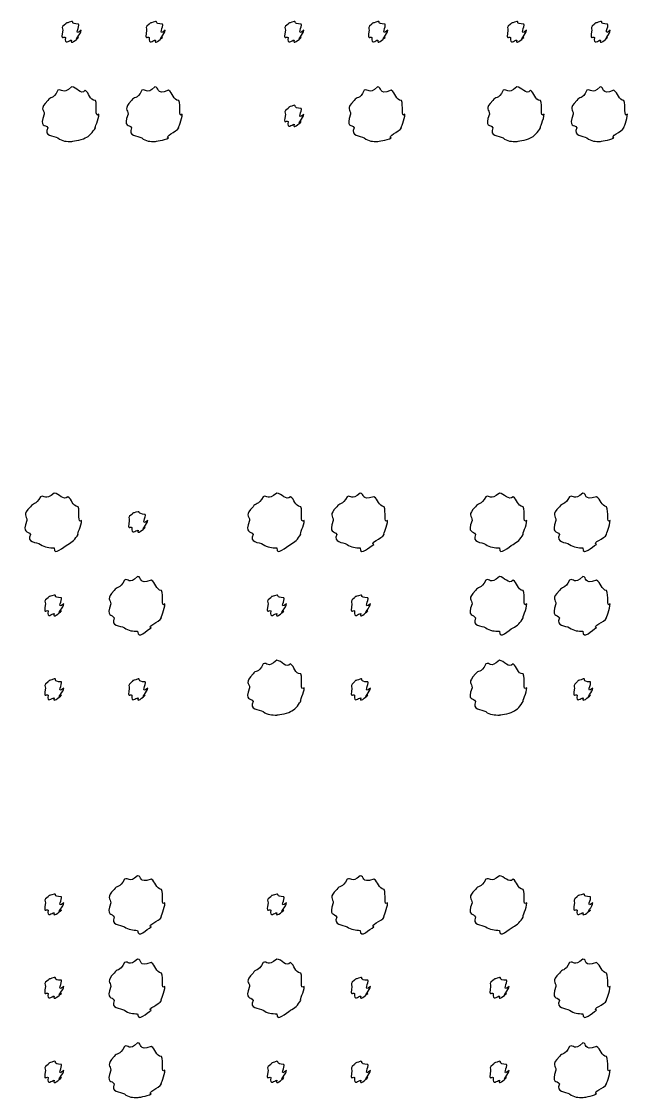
# Model space of a CAD drawing. Header units: millimetres. Extents: x -178 to -32, y 41 to 266.
# Drawn here: x -47.74 to -40.17, y 239.53 to 252.98 of the extents above; entities that cross this region are included whole.
import ezdxf

# ---------------------------------------------------------------- set-up
doc = ezdxf.new("R2010")
doc.units = ezdxf.units.MM
doc.layers.get('0').update_dxf_attribs({"linetype": 'CONTINUOUS'})

msp = doc.modelspace()

# ---------------------------------------------------------------- linework, layer by layer
at = {"color": 0}
for p, q in [((-47.1188, 252.983), (-47.1188, 252.983)), ((-46.0714, 252.983), (-46.0714, 252.983)), ((-44.3364, 252.983), (-44.3364, 252.983)), ((-43.2894, 252.983), (-43.2894, 252.983)), ((-41.5544, 252.983), (-41.5544, 252.983)), ((-40.507, 252.983), (-40.507, 252.983)), ((-47.1188, 252.167), (-47.1188, 252.167)), ((-46.077, 252.167), (-46.077, 252.167)), ((-43.2947, 252.167), (-43.2947, 252.167)), ((-41.5544, 252.167), (-41.5544, 252.167)), ((-40.5126, 252.167), (-40.5126, 252.167)), ((-44.3364, 251.936), (-44.3364, 251.936)), ((-47.335, 247.088), (-47.335, 247.088)), ((-44.553, 247.088), (-44.553, 247.088)), ((-43.5113, 247.088), (-43.5113, 247.088)), ((-41.7707, 247.088), (-41.7707, 247.088)), ((-40.7289, 247.088), (-40.7289, 247.088)), ((-46.288, 246.856), (-46.288, 246.856)), ((-46.2933, 246.046), (-46.2933, 246.046)), ((-41.7707, 246.046), (-41.7707, 246.046)), ((-40.7289, 246.046), (-40.7289, 246.046)), ((-47.335, 245.814), (-47.335, 245.814)), ((-44.553, 245.814), (-44.553, 245.814)), ((-43.5056, 245.814), (-43.5056, 245.814)), ((-44.553, 244.999), (-44.553, 244.999)), ((-41.7707, 244.999), (-41.7707, 244.999)), ((-47.335, 244.767), (-47.335, 244.767)), ((-46.288, 244.767), (-46.288, 244.767)), ((-43.5056, 244.767), (-43.5056, 244.767)), ((-40.7233, 244.767), (-40.7233, 244.767)), ((-46.2933, 242.307), (-46.2933, 242.307)), ((-43.5113, 242.307), (-43.5113, 242.307)), ((-41.7707, 242.307), (-41.7707, 242.307)), ((-47.335, 242.076), (-47.335, 242.076)), ((-44.553, 242.076), (-44.553, 242.076)), ((-40.7233, 242.076), (-40.7233, 242.076)), ((-46.2933, 241.265), (-46.2933, 241.265)), ((-44.553, 241.265), (-44.553, 241.265)), ((-40.7289, 241.265), (-40.7289, 241.265)), ((-47.335, 241.034), (-47.335, 241.034)), ((-43.5056, 241.034), (-43.5056, 241.034)), ((-41.7707, 241.034), (-41.7707, 241.034)), ((-46.2933, 240.218), (-46.2933, 240.218)), ((-40.7289, 240.218), (-40.7289, 240.218)), ((-47.335, 239.987), (-47.335, 239.987)), ((-44.553, 239.987), (-44.553, 239.987)), ((-43.5056, 239.987), (-43.5056, 239.987)), ((-41.7707, 239.987), (-41.7707, 239.987))]:
    msp.add_line(p, q, dxfattribs=at)
for points in [[(-47.1188, 252.983), (-47.2126, 252.953), (-47.1738, 252.972), (-47.196, 252.95)], [(-47.0306, 252.95), (-47.1463, 252.953), (-47.0817, 252.983), (-47.1188, 252.983)], [(-46.0714, 252.983), (-46.161, 252.953), (-46.1268, 252.972), (-46.1486, 252.95)], [(-45.9832, 252.95), (-46.095, 252.953), (-46.0343, 252.983), (-46.0714, 252.983)], [(-44.3364, 252.983), (-44.4302, 252.953), (-44.3918, 252.972), (-44.4137, 252.95)], [(-44.2482, 252.95), (-44.3643, 252.953), (-44.2994, 252.983), (-44.3364, 252.983)], [(-43.2894, 252.983), (-43.379, 252.953), (-43.3444, 252.972), (-43.3663, 252.95)], [(-43.2012, 252.95), (-43.3126, 252.953), (-43.252, 252.983), (-43.2894, 252.983)], [(-41.5544, 252.983), (-41.6479, 252.953), (-41.6094, 252.972), (-41.6313, 252.95)], [(-41.4662, 252.95), (-41.5819, 252.953), (-41.517, 252.983), (-41.5544, 252.983)], [(-40.507, 252.983), (-40.5966, 252.953), (-40.562, 252.972), (-40.5843, 252.95)], [(-40.4188, 252.95), (-40.5303, 252.953), (-40.47, 252.983), (-40.507, 252.983)], [(-47.196, 252.95), (-47.2567, 252.909), (-47.2292, 252.902), (-47.2292, 252.873)], [(-47.2292, 252.873), (-47.2567, 252.725), (-47.2179, 252.807), (-47.196, 252.785)], [(-46.9974, 252.873), (-47.1022, 252.791), (-47.0087, 252.928), (-47.0306, 252.95)], [(-47.0306, 252.785), (-47.1022, 252.725), (-46.9974, 252.835), (-46.9974, 252.873)], [(-46.1486, 252.95), (-46.2051, 252.909), (-46.1818, 252.902), (-46.1818, 252.873)], [(-46.1818, 252.873), (-46.2051, 252.725), (-46.1709, 252.807), (-46.1486, 252.785)], [(-45.9504, 252.873), (-46.0509, 252.791), (-45.9613, 252.928), (-45.9832, 252.95)], [(-45.9832, 252.785), (-46.0509, 252.725), (-45.9504, 252.835), (-45.9504, 252.873)], [(-44.4137, 252.95), (-44.4743, 252.909), (-44.4468, 252.902), (-44.4468, 252.873)], [(-44.4468, 252.873), (-44.4743, 252.725), (-44.4359, 252.807), (-44.4137, 252.785)], [(-44.2154, 252.873), (-44.3202, 252.791), (-44.2263, 252.928), (-44.2482, 252.95)], [(-44.2482, 252.785), (-44.3202, 252.725), (-44.2154, 252.835), (-44.2154, 252.873)], [(-43.3663, 252.95), (-43.4231, 252.909), (-43.3994, 252.902), (-43.3994, 252.873)], [(-43.3994, 252.873), (-43.4231, 252.725), (-43.3885, 252.807), (-43.3663, 252.785)], [(-43.168, 252.873), (-43.2685, 252.791), (-43.1789, 252.928), (-43.2012, 252.95)], [(-43.2012, 252.785), (-43.2685, 252.725), (-43.168, 252.835), (-43.168, 252.873)], [(-41.6313, 252.95), (-41.692, 252.909), (-41.6645, 252.902), (-41.6645, 252.873)], [(-41.6645, 252.873), (-41.692, 252.725), (-41.6535, 252.807), (-41.6313, 252.785)], [(-41.433, 252.873), (-41.5378, 252.791), (-41.444, 252.928), (-41.4662, 252.95)], [(-41.4662, 252.785), (-41.5378, 252.725), (-41.433, 252.835), (-41.433, 252.873)], [(-40.5843, 252.95), (-40.6407, 252.909), (-40.6171, 252.902), (-40.6171, 252.873)], [(-40.6171, 252.873), (-40.6407, 252.725), (-40.6061, 252.807), (-40.5843, 252.785)], [(-40.3856, 252.873), (-40.4862, 252.791), (-40.3966, 252.928), (-40.4188, 252.95)], [(-40.4188, 252.785), (-40.4862, 252.725), (-40.3856, 252.835), (-40.3856, 252.873)], [(-47.196, 252.785), (-47.2126, 252.681), (-47.1477, 252.752), (-47.1188, 252.752)], [(-47.1188, 252.752), (-47.1463, 252.681), (-47.0528, 252.762), (-47.0306, 252.785)], [(-46.1486, 252.785), (-46.161, 252.681), (-46.1003, 252.752), (-46.0714, 252.752)], [(-46.0714, 252.752), (-46.095, 252.681), (-46.0054, 252.762), (-45.9832, 252.785)], [(-44.4137, 252.785), (-44.4302, 252.681), (-44.3653, 252.752), (-44.3364, 252.752)], [(-44.3364, 252.752), (-44.3643, 252.681), (-44.2704, 252.762), (-44.2482, 252.785)], [(-43.3663, 252.785), (-43.379, 252.681), (-43.3183, 252.752), (-43.2894, 252.752)], [(-43.2894, 252.752), (-43.3126, 252.681), (-43.223, 252.762), (-43.2012, 252.785)], [(-41.6313, 252.785), (-41.6479, 252.681), (-41.5833, 252.752), (-41.5544, 252.752)], [(-41.5544, 252.752), (-41.5819, 252.681), (-41.4881, 252.762), (-41.4662, 252.785)], [(-40.5843, 252.785), (-40.5966, 252.681), (-40.5359, 252.752), (-40.507, 252.752)], [(-40.507, 252.752), (-40.5303, 252.681), (-40.4407, 252.762), (-40.4188, 252.785)], [(-47.1188, 252.167), (-47.2415, 252.057), (-47.2345, 252.152), (-47.2899, 252.123)], [(-46.948, 252.123), (-47.0059, 252.057), (-47.0595, 252.167), (-47.1188, 252.167)], [(-46.077, 252.167), (-46.1899, 252.057), (-46.1874, 252.152), (-46.2425, 252.123)], [(-45.9063, 252.123), (-46.077, 252.057), (-46.0177, 252.167), (-46.077, 252.167)], [(-43.2947, 252.167), (-43.4079, 252.057), (-43.4051, 252.152), (-43.4601, 252.123)], [(-43.1239, 252.123), (-43.2947, 252.057), (-43.2354, 252.167), (-43.2947, 252.167)], [(-41.5544, 252.167), (-41.6768, 252.057), (-41.6701, 252.152), (-41.7251, 252.123)], [(-41.3833, 252.123), (-41.4412, 252.057), (-41.4951, 252.167), (-41.5544, 252.167)], [(-40.5126, 252.167), (-40.6255, 252.057), (-40.6227, 252.152), (-40.6777, 252.123)], [(-40.3415, 252.123), (-40.5126, 252.057), (-40.4534, 252.167), (-40.5126, 252.167)], [(-47.2899, 252.123), (-47.3516, 251.998), (-47.3862, 252.052), (-47.4165, 251.996)], [(-46.821, 251.996), (-46.8997, 251.998), (-46.8955, 252.093), (-46.948, 252.123)], [(-46.2425, 252.123), (-46.3003, 251.998), (-46.3388, 252.052), (-46.3691, 251.996)], [(-45.7793, 251.996), (-45.8484, 251.998), (-45.8509, 252.093), (-45.9063, 252.123)], [(-43.4601, 252.123), (-43.518, 251.998), (-43.5568, 252.052), (-43.5868, 251.996)], [(-42.9973, 251.996), (-43.0661, 251.998), (-43.0689, 252.093), (-43.1239, 252.123)], [(-41.7251, 252.123), (-41.7872, 251.998), (-41.8218, 252.052), (-41.8518, 251.996)], [(-41.2567, 251.996), (-41.3353, 251.998), (-41.3311, 252.093), (-41.3833, 252.123)], [(-40.6777, 252.123), (-40.7356, 251.998), (-40.7744, 252.052), (-40.8047, 251.996)], [(-40.2149, 251.996), (-40.2837, 251.998), (-40.2865, 252.093), (-40.3415, 252.123)], [(-47.4165, 251.996), (-47.528, 251.888), (-47.4606, 251.883), (-47.4606, 251.825)], [(-46.7769, 251.825), (-46.8376, 251.77), (-46.7907, 251.941), (-46.821, 251.996)], [(-46.3691, 251.996), (-46.4767, 251.888), (-46.4132, 251.883), (-46.4132, 251.825)], [(-45.7352, 251.825), (-45.7906, 251.77), (-45.7489, 251.941), (-45.7793, 251.996)], [(-44.4137, 251.897), (-44.4743, 251.854), (-44.4468, 251.849), (-44.4468, 251.82)], [(-44.3364, 251.936), (-44.4302, 251.903), (-44.3918, 251.922), (-44.4137, 251.897)], [(-44.2482, 251.897), (-44.3643, 251.903), (-44.2994, 251.936), (-44.3364, 251.936)], [(-44.2154, 251.82), (-44.3202, 251.737), (-44.2263, 251.875), (-44.2482, 251.897)], [(-43.5868, 251.996), (-43.6944, 251.888), (-43.6309, 251.883), (-43.6309, 251.825)], [(-42.9532, 251.825), (-43.0082, 251.77), (-42.9669, 251.941), (-42.9973, 251.996)], [(-41.8518, 251.996), (-41.9636, 251.888), (-41.8959, 251.883), (-41.8959, 251.825)], [(-41.2126, 251.825), (-41.2732, 251.77), (-41.2263, 251.941), (-41.2567, 251.996)], [(-40.8047, 251.996), (-40.912, 251.888), (-40.8488, 251.883), (-40.8488, 251.825)], [(-40.1708, 251.825), (-40.2258, 251.77), (-40.1846, 251.941), (-40.2149, 251.996)], [(-47.4606, 251.825), (-47.528, 251.649), (-47.4454, 251.706), (-47.4165, 251.655)], [(-46.821, 251.655), (-46.8376, 251.649), (-46.7769, 251.762), (-46.7769, 251.825)], [(-46.4132, 251.825), (-46.4767, 251.649), (-46.398, 251.706), (-46.3691, 251.655)], [(-45.7793, 251.655), (-45.7906, 251.649), (-45.7352, 251.762), (-45.7352, 251.825)], [(-44.4468, 251.82), (-44.4743, 251.674), (-44.4359, 251.757), (-44.4137, 251.732)], [(-44.2482, 251.732), (-44.3202, 251.674), (-44.2154, 251.787), (-44.2154, 251.82)], [(-43.6309, 251.825), (-43.6944, 251.649), (-43.6157, 251.706), (-43.5868, 251.655)], [(-42.9973, 251.655), (-43.0082, 251.649), (-42.9532, 251.762), (-42.9532, 251.825)], [(-41.8959, 251.825), (-41.9636, 251.649), (-41.8811, 251.706), (-41.8518, 251.655)], [(-41.2567, 251.655), (-41.2732, 251.649), (-41.2126, 251.762), (-41.2126, 251.825)], [(-40.8488, 251.825), (-40.912, 251.649), (-40.8337, 251.706), (-40.8047, 251.655)], [(-40.2149, 251.655), (-40.2258, 251.649), (-40.1708, 251.762), (-40.1708, 251.825)], [(-47.4165, 251.655), (-47.4687, 251.546), (-47.3449, 251.561), (-47.2899, 251.528)], [(-46.948, 251.528), (-46.8997, 251.546), (-46.8542, 251.602), (-46.821, 251.655)], [(-46.3691, 251.655), (-46.4189, 251.546), (-46.2975, 251.561), (-46.2425, 251.528)], [(-45.9063, 251.528), (-45.9669, 251.546), (-45.8082, 251.602), (-45.7793, 251.655)], [(-44.4137, 251.732), (-44.4302, 251.627), (-44.3653, 251.699), (-44.3364, 251.699)], [(-44.3364, 251.699), (-44.3643, 251.627), (-44.2704, 251.71), (-44.2482, 251.732)], [(-43.5868, 251.655), (-43.6365, 251.546), (-43.5151, 251.561), (-43.4601, 251.528)], [(-43.1239, 251.528), (-43.1846, 251.546), (-43.0262, 251.602), (-42.9973, 251.655)], [(-41.8518, 251.655), (-41.9044, 251.546), (-41.7802, 251.561), (-41.7251, 251.528)], [(-41.3833, 251.528), (-41.3353, 251.546), (-41.2898, 251.602), (-41.2567, 251.655)], [(-40.8047, 251.655), (-40.8541, 251.546), (-40.7331, 251.561), (-40.6777, 251.528)], [(-40.3415, 251.528), (-40.4022, 251.546), (-40.2438, 251.602), (-40.2149, 251.655)], [(-47.2899, 251.528), (-47.2415, 251.484), (-47.1766, 251.484), (-47.1188, 251.484)], [(-47.1188, 251.484), (-47.1244, 251.484), (-47.0031, 251.497), (-46.948, 251.528)], [(-46.2425, 251.528), (-46.1899, 251.484), (-46.132, 251.484), (-46.077, 251.484)], [(-46.077, 251.484), (-46.077, 251.484), (-45.9613, 251.497), (-45.9063, 251.528)], [(-43.4601, 251.528), (-43.4079, 251.484), (-43.35, 251.484), (-43.2947, 251.484)], [(-43.2947, 251.484), (-43.2947, 251.484), (-43.1789, 251.497), (-43.1239, 251.528)], [(-41.7251, 251.528), (-41.6768, 251.484), (-41.6123, 251.484), (-41.5544, 251.484)], [(-41.5544, 251.484), (-41.5597, 251.484), (-41.4387, 251.497), (-41.3833, 251.528)], [(-40.6777, 251.528), (-40.6255, 251.484), (-40.5677, 251.484), (-40.5126, 251.484)], [(-40.5126, 251.484), (-40.5126, 251.484), (-40.3966, 251.497), (-40.3415, 251.528)], [(-47.5061, 247.044), (-47.5682, 246.928), (-47.6024, 246.972), (-47.6328, 246.917)], [(-47.335, 247.088), (-47.4578, 246.986), (-47.4511, 247.072), (-47.5061, 247.044)], [(-47.1643, 247.044), (-47.2221, 246.986), (-47.2757, 247.088), (-47.335, 247.088)], [(-47.0376, 246.917), (-47.1159, 246.928), (-47.1121, 247.013), (-47.1643, 247.044)], [(-44.7238, 247.044), (-44.7858, 246.928), (-44.8204, 246.972), (-44.8504, 246.917)], [(-44.553, 247.088), (-44.6754, 246.986), (-44.6687, 247.072), (-44.7238, 247.044)], [(-44.3819, 247.044), (-44.4398, 246.986), (-44.4937, 247.088), (-44.553, 247.088)], [(-44.2553, 246.917), (-44.3339, 246.928), (-44.3297, 247.013), (-44.3819, 247.044)], [(-43.6764, 247.044), (-43.7342, 246.928), (-43.773, 246.972), (-43.8034, 246.917)], [(-43.5113, 247.088), (-43.6241, 246.986), (-43.6213, 247.072), (-43.6764, 247.044)], [(-43.3402, 247.044), (-43.5113, 246.986), (-43.452, 247.088), (-43.5113, 247.088)], [(-43.2135, 246.917), (-43.2823, 246.928), (-43.2851, 247.013), (-43.3402, 247.044)], [(-41.9414, 247.044), (-42.0035, 246.928), (-42.0381, 246.972), (-42.0684, 246.917)], [(-41.7707, 247.088), (-41.8934, 246.986), (-41.8864, 247.072), (-41.9414, 247.044)], [(-41.5999, 247.044), (-41.6578, 246.986), (-41.7114, 247.088), (-41.7707, 247.088)], [(-41.4729, 246.917), (-41.5516, 246.928), (-41.5473, 247.013), (-41.5999, 247.044)], [(-40.8944, 247.044), (-40.9522, 246.928), (-40.9907, 246.972), (-41.021, 246.917)], [(-40.7289, 247.088), (-40.8418, 246.986), (-40.839, 247.072), (-40.8944, 247.044)], [(-40.5582, 247.044), (-40.7289, 246.986), (-40.6696, 247.088), (-40.7289, 247.088)], [(-40.4312, 246.917), (-40.4999, 246.928), (-40.5028, 247.013), (-40.5582, 247.044)], [(-47.6328, 246.917), (-47.7446, 246.818), (-47.6769, 246.804), (-47.6769, 246.746)], [(-46.9935, 246.746), (-47.0542, 246.699), (-47.0073, 246.862), (-47.0376, 246.917)], [(-44.8504, 246.917), (-44.9622, 246.818), (-44.8945, 246.804), (-44.8945, 246.746)], [(-44.2112, 246.746), (-44.2718, 246.699), (-44.2249, 246.862), (-44.2553, 246.917)], [(-43.8034, 246.917), (-43.9106, 246.818), (-43.8475, 246.804), (-43.8475, 246.746)], [(-43.1694, 246.746), (-43.2245, 246.699), (-43.1832, 246.862), (-43.2135, 246.917)], [(-42.0684, 246.917), (-42.1799, 246.818), (-42.1125, 246.804), (-42.1125, 246.746)], [(-41.4288, 246.746), (-41.4895, 246.699), (-41.4426, 246.862), (-41.4729, 246.917)], [(-41.021, 246.917), (-41.1286, 246.818), (-41.0651, 246.804), (-41.0651, 246.746)], [(-40.3871, 246.746), (-40.4421, 246.699), (-40.4008, 246.862), (-40.4312, 246.917)], [(-46.3649, 246.823), (-46.4217, 246.787), (-46.398, 246.775), (-46.398, 246.746)], [(-46.288, 246.856), (-46.3776, 246.832), (-46.343, 246.845), (-46.3649, 246.823)], [(-46.1998, 246.823), (-46.3113, 246.832), (-46.2506, 246.856), (-46.288, 246.856)], [(-46.1666, 246.746), (-46.2672, 246.67), (-46.1776, 246.801), (-46.1998, 246.823)], [(-47.6769, 246.746), (-47.7446, 246.578), (-47.6617, 246.625), (-47.6328, 246.57)], [(-47.0376, 246.57), (-47.0542, 246.578), (-46.9935, 246.683), (-46.9935, 246.746)], [(-46.398, 246.746), (-46.4217, 246.604), (-46.3871, 246.68), (-46.3649, 246.658)], [(-46.3649, 246.658), (-46.3776, 246.56), (-46.3169, 246.625), (-46.288, 246.625)], [(-46.288, 246.625), (-46.3113, 246.56), (-46.2217, 246.636), (-46.1998, 246.658)], [(-46.1998, 246.658), (-46.2672, 246.604), (-46.1666, 246.709), (-46.1666, 246.746)], [(-44.8945, 246.746), (-44.9622, 246.578), (-44.8797, 246.625), (-44.8504, 246.57)], [(-44.2553, 246.57), (-44.2718, 246.578), (-44.2112, 246.683), (-44.2112, 246.746)], [(-43.8475, 246.746), (-43.9106, 246.578), (-43.8323, 246.625), (-43.8034, 246.57)], [(-43.2135, 246.57), (-43.2245, 246.578), (-43.1694, 246.683), (-43.1694, 246.746)], [(-42.1125, 246.746), (-42.1799, 246.578), (-42.0973, 246.625), (-42.0684, 246.57)], [(-41.4729, 246.57), (-41.4895, 246.578), (-41.4288, 246.683), (-41.4288, 246.746)], [(-41.0651, 246.746), (-41.1286, 246.578), (-41.0499, 246.625), (-41.021, 246.57)], [(-40.4312, 246.57), (-40.4421, 246.578), (-40.3871, 246.683), (-40.3871, 246.746)], [(-47.6328, 246.57), (-47.6853, 246.472), (-47.5611, 246.477), (-47.5061, 246.448)], [(-47.1643, 246.448), (-47.1159, 246.472), (-47.0704, 246.517), (-47.0376, 246.57)], [(-44.8504, 246.57), (-44.903, 246.472), (-44.7788, 246.477), (-44.7238, 246.448)], [(-44.3819, 246.448), (-44.3339, 246.472), (-44.2884, 246.517), (-44.2553, 246.57)], [(-43.8034, 246.57), (-43.8527, 246.472), (-43.7317, 246.477), (-43.6764, 246.448)], [(-43.3402, 246.448), (-43.4008, 246.472), (-43.2424, 246.517), (-43.2135, 246.57)], [(-42.0684, 246.57), (-42.1206, 246.472), (-41.9968, 246.477), (-41.9414, 246.448)], [(-41.5999, 246.448), (-41.5516, 246.472), (-41.5061, 246.517), (-41.4729, 246.57)], [(-41.021, 246.57), (-41.0707, 246.472), (-40.9494, 246.477), (-40.8944, 246.448)], [(-40.5582, 246.448), (-40.6185, 246.472), (-40.4601, 246.517), (-40.4312, 246.57)], [(-47.5061, 246.448), (-47.4578, 246.412), (-47.3932, 246.404), (-47.335, 246.404)], [(-47.335, 246.404), (-47.3407, 246.295), (-47.2193, 246.418), (-47.1643, 246.448)], [(-44.7238, 246.448), (-44.6754, 246.412), (-44.6109, 246.404), (-44.553, 246.404)], [(-44.553, 246.404), (-44.5583, 246.295), (-44.4373, 246.418), (-44.3819, 246.448)], [(-43.6764, 246.448), (-43.6241, 246.412), (-43.5663, 246.404), (-43.5113, 246.404)], [(-43.5113, 246.404), (-43.5113, 246.295), (-43.3952, 246.418), (-43.3402, 246.448)], [(-41.9414, 246.448), (-41.8934, 246.412), (-41.8285, 246.404), (-41.7707, 246.404)], [(-41.7707, 246.404), (-41.7763, 246.295), (-41.6549, 246.418), (-41.5999, 246.448)], [(-40.8944, 246.448), (-40.8418, 246.412), (-40.7839, 246.404), (-40.7289, 246.404)], [(-40.7289, 246.404), (-40.7289, 246.295), (-40.6132, 246.418), (-40.5582, 246.448)], [(-46.4587, 246.002), (-46.5166, 245.88), (-46.5554, 245.927), (-46.5854, 245.87)], [(-46.2933, 246.046), (-46.4065, 245.938), (-46.4037, 246.031), (-46.4587, 246.002)], [(-46.1225, 246.002), (-46.2933, 245.938), (-46.234, 246.046), (-46.2933, 246.046)], [(-45.9959, 245.87), (-46.0647, 245.88), (-46.0675, 245.971), (-46.1225, 246.002)], [(-41.9414, 246.002), (-42.0035, 245.88), (-42.0381, 245.927), (-42.0684, 245.87)], [(-41.7707, 246.046), (-41.8934, 245.938), (-41.8864, 246.031), (-41.9414, 246.002)], [(-41.5999, 246.002), (-41.6578, 245.938), (-41.7114, 246.046), (-41.7707, 246.046)], [(-41.4729, 245.87), (-41.5516, 245.88), (-41.5473, 245.971), (-41.5999, 246.002)], [(-40.8944, 246.002), (-40.9522, 245.88), (-40.9907, 245.927), (-41.021, 245.87)], [(-40.7289, 246.046), (-40.8418, 245.938), (-40.839, 246.031), (-40.8944, 246.002)], [(-40.5582, 246.002), (-40.7289, 245.938), (-40.6696, 246.046), (-40.7289, 246.046)], [(-40.4312, 245.87), (-40.4999, 245.88), (-40.5028, 245.971), (-40.5582, 246.002)], [(-46.5854, 245.87), (-46.693, 245.766), (-46.6295, 245.759), (-46.6295, 245.704)], [(-45.9518, 245.704), (-46.0068, 245.649), (-45.9655, 245.814), (-45.9959, 245.87)], [(-42.0684, 245.87), (-42.1799, 245.766), (-42.1125, 245.759), (-42.1125, 245.704)], [(-41.4288, 245.704), (-41.4895, 245.649), (-41.4426, 245.814), (-41.4729, 245.87)], [(-41.021, 245.87), (-41.1286, 245.766), (-41.0651, 245.759), (-41.0651, 245.704)], [(-40.3871, 245.704), (-40.4421, 245.649), (-40.4008, 245.814), (-40.4312, 245.87)], [(-47.4123, 245.781), (-47.473, 245.74), (-47.4454, 245.733), (-47.4454, 245.704)], [(-47.4454, 245.704), (-47.473, 245.557), (-47.4345, 245.638), (-47.4123, 245.616)], [(-47.335, 245.814), (-47.4289, 245.784), (-47.3904, 245.804), (-47.4123, 245.781)], [(-47.2468, 245.781), (-47.3629, 245.784), (-47.298, 245.814), (-47.335, 245.814)], [(-47.214, 245.704), (-47.3188, 245.623), (-47.2249, 245.759), (-47.2468, 245.781)], [(-47.2468, 245.616), (-47.3188, 245.557), (-47.214, 245.667), (-47.214, 245.704)], [(-46.6295, 245.704), (-46.693, 245.531), (-46.6143, 245.583), (-46.5854, 245.528)], [(-45.9959, 245.528), (-46.0068, 245.531), (-45.9518, 245.641), (-45.9518, 245.704)], [(-44.6299, 245.781), (-44.6906, 245.74), (-44.6631, 245.733), (-44.6631, 245.704)], [(-44.6631, 245.704), (-44.6906, 245.557), (-44.6521, 245.638), (-44.6299, 245.616)], [(-44.553, 245.814), (-44.6465, 245.784), (-44.608, 245.804), (-44.6299, 245.781)], [(-44.4648, 245.781), (-44.5805, 245.784), (-44.5156, 245.814), (-44.553, 245.814)], [(-44.4317, 245.704), (-44.5364, 245.623), (-44.4426, 245.759), (-44.4648, 245.781)], [(-44.4648, 245.616), (-44.5364, 245.557), (-44.4317, 245.667), (-44.4317, 245.704)], [(-43.5829, 245.781), (-43.6393, 245.74), (-43.6157, 245.733), (-43.6157, 245.704)], [(-43.6157, 245.704), (-43.6393, 245.557), (-43.6047, 245.638), (-43.5829, 245.616)], [(-43.5056, 245.814), (-43.5952, 245.784), (-43.5606, 245.804), (-43.5829, 245.781)], [(-43.4174, 245.781), (-43.5289, 245.784), (-43.4686, 245.814), (-43.5056, 245.814)], [(-43.3843, 245.704), (-43.4848, 245.623), (-43.3952, 245.759), (-43.4174, 245.781)], [(-43.4174, 245.616), (-43.4848, 245.557), (-43.3843, 245.667), (-43.3843, 245.704)], [(-42.1125, 245.704), (-42.1799, 245.531), (-42.0973, 245.583), (-42.0684, 245.528)], [(-41.4729, 245.528), (-41.4895, 245.531), (-41.4288, 245.641), (-41.4288, 245.704)], [(-41.0651, 245.704), (-41.1286, 245.531), (-41.0499, 245.583), (-41.021, 245.528)], [(-40.4312, 245.528), (-40.4421, 245.531), (-40.3871, 245.641), (-40.3871, 245.704)], [(-47.4123, 245.616), (-47.4289, 245.513), (-47.3639, 245.583), (-47.335, 245.583)], [(-47.335, 245.583), (-47.3629, 245.513), (-47.269, 245.594), (-47.2468, 245.616)], [(-44.6299, 245.616), (-44.6465, 245.513), (-44.5819, 245.583), (-44.553, 245.583)], [(-44.553, 245.583), (-44.5805, 245.513), (-44.4867, 245.594), (-44.4648, 245.616)], [(-43.5829, 245.616), (-43.5952, 245.513), (-43.5345, 245.583), (-43.5056, 245.583)], [(-43.5056, 245.583), (-43.5289, 245.513), (-43.4393, 245.594), (-43.4174, 245.616)], [(-46.5854, 245.528), (-46.6351, 245.424), (-46.5138, 245.436), (-46.4587, 245.407)], [(-46.1225, 245.407), (-46.1832, 245.424), (-46.0248, 245.475), (-45.9959, 245.528)], [(-42.0684, 245.528), (-42.1206, 245.424), (-41.9968, 245.436), (-41.9414, 245.407)], [(-41.5999, 245.407), (-41.5516, 245.424), (-41.5061, 245.475), (-41.4729, 245.528)], [(-41.021, 245.528), (-41.0707, 245.424), (-40.9494, 245.436), (-40.8944, 245.407)], [(-40.5582, 245.407), (-40.6185, 245.424), (-40.4601, 245.475), (-40.4312, 245.528)], [(-46.4587, 245.407), (-46.4065, 245.365), (-46.3487, 245.363), (-46.2933, 245.363)], [(-46.2933, 245.363), (-46.2933, 245.248), (-46.1776, 245.376), (-46.1225, 245.407)], [(-41.9414, 245.407), (-41.8934, 245.365), (-41.8285, 245.363), (-41.7707, 245.363)], [(-41.7707, 245.363), (-41.7763, 245.248), (-41.6549, 245.376), (-41.5999, 245.407)], [(-40.8944, 245.407), (-40.8418, 245.365), (-40.7839, 245.363), (-40.7289, 245.363)], [(-40.7289, 245.363), (-40.7289, 245.248), (-40.6132, 245.376), (-40.5582, 245.407)], [(-44.7238, 244.954), (-44.7858, 244.829), (-44.8204, 244.883), (-44.8504, 244.828)], [(-44.553, 244.999), (-44.6754, 244.888), (-44.6687, 244.983), (-44.7238, 244.954)], [(-44.3819, 244.954), (-44.4398, 244.888), (-44.4937, 244.999), (-44.553, 244.999)], [(-44.2553, 244.828), (-44.3339, 244.829), (-44.3297, 244.924), (-44.3819, 244.954)], [(-41.9414, 244.954), (-42.0035, 244.829), (-42.0381, 244.883), (-42.0684, 244.828)], [(-41.7707, 244.999), (-41.8934, 244.888), (-41.8864, 244.983), (-41.9414, 244.954)], [(-41.5999, 244.954), (-41.6578, 244.888), (-41.7114, 244.999), (-41.7707, 244.999)], [(-41.4729, 244.828), (-41.5516, 244.829), (-41.5473, 244.924), (-41.5999, 244.954)], [(-47.335, 244.767), (-47.4289, 244.734), (-47.3904, 244.753), (-47.4123, 244.729)], [(-47.2468, 244.729), (-47.3629, 244.734), (-47.298, 244.767), (-47.335, 244.767)], [(-46.288, 244.767), (-46.3776, 244.734), (-46.343, 244.753), (-46.3649, 244.729)], [(-46.1998, 244.729), (-46.3113, 244.734), (-46.2506, 244.767), (-46.288, 244.767)], [(-44.8504, 244.828), (-44.9622, 244.719), (-44.8945, 244.715), (-44.8945, 244.657)], [(-44.2112, 244.657), (-44.2718, 244.602), (-44.2249, 244.773), (-44.2553, 244.828)], [(-43.5056, 244.767), (-43.5952, 244.734), (-43.5606, 244.753), (-43.5829, 244.729)], [(-43.4174, 244.729), (-43.5289, 244.734), (-43.4686, 244.767), (-43.5056, 244.767)], [(-42.0684, 244.828), (-42.1799, 244.719), (-42.1125, 244.715), (-42.1125, 244.657)], [(-41.4288, 244.657), (-41.4895, 244.602), (-41.4426, 244.773), (-41.4729, 244.828)], [(-40.7233, 244.767), (-40.8129, 244.734), (-40.7786, 244.753), (-40.8005, 244.729)], [(-40.6351, 244.729), (-40.7469, 244.734), (-40.6862, 244.767), (-40.7233, 244.767)], [(-47.4123, 244.729), (-47.473, 244.686), (-47.4454, 244.68), (-47.4454, 244.651)], [(-47.4454, 244.651), (-47.473, 244.505), (-47.4345, 244.588), (-47.4123, 244.563)], [(-47.214, 244.651), (-47.3188, 244.569), (-47.2249, 244.706), (-47.2468, 244.729)], [(-47.2468, 244.563), (-47.3188, 244.505), (-47.214, 244.618), (-47.214, 244.651)], [(-46.3649, 244.729), (-46.4217, 244.686), (-46.398, 244.68), (-46.398, 244.651)], [(-46.398, 244.651), (-46.4217, 244.505), (-46.3871, 244.588), (-46.3649, 244.563)], [(-46.1666, 244.651), (-46.2672, 244.569), (-46.1776, 244.706), (-46.1998, 244.729)], [(-46.1998, 244.563), (-46.2672, 244.505), (-46.1666, 244.618), (-46.1666, 244.651)], [(-44.8945, 244.657), (-44.9622, 244.481), (-44.8797, 244.537), (-44.8504, 244.486)], [(-44.2553, 244.486), (-44.2718, 244.481), (-44.2112, 244.594), (-44.2112, 244.657)], [(-43.5829, 244.729), (-43.6393, 244.686), (-43.6157, 244.68), (-43.6157, 244.651)], [(-43.6157, 244.651), (-43.6393, 244.505), (-43.6047, 244.588), (-43.5829, 244.563)], [(-43.3843, 244.651), (-43.4848, 244.569), (-43.3952, 244.706), (-43.4174, 244.729)], [(-43.4174, 244.563), (-43.4848, 244.505), (-43.3843, 244.618), (-43.3843, 244.651)], [(-42.1125, 244.657), (-42.1799, 244.481), (-42.0973, 244.537), (-42.0684, 244.486)], [(-41.4729, 244.486), (-41.4895, 244.481), (-41.4288, 244.594), (-41.4288, 244.657)], [(-40.8005, 244.729), (-40.857, 244.686), (-40.8337, 244.68), (-40.8337, 244.651)], [(-40.8337, 244.651), (-40.857, 244.505), (-40.8227, 244.588), (-40.8005, 244.563)], [(-40.6023, 244.651), (-40.7028, 244.569), (-40.6132, 244.706), (-40.6351, 244.729)], [(-40.6351, 244.563), (-40.7028, 244.505), (-40.6023, 244.618), (-40.6023, 244.651)], [(-47.4123, 244.563), (-47.4289, 244.458), (-47.3639, 244.53), (-47.335, 244.53)], [(-47.335, 244.53), (-47.3629, 244.458), (-47.269, 244.541), (-47.2468, 244.563)], [(-46.3649, 244.563), (-46.3776, 244.458), (-46.3169, 244.53), (-46.288, 244.53)], [(-46.288, 244.53), (-46.3113, 244.458), (-46.2217, 244.541), (-46.1998, 244.563)], [(-44.8504, 244.486), (-44.903, 244.377), (-44.7788, 244.392), (-44.7238, 244.359)], [(-44.3819, 244.359), (-44.3339, 244.377), (-44.2884, 244.434), (-44.2553, 244.486)], [(-43.5829, 244.563), (-43.5952, 244.458), (-43.5345, 244.53), (-43.5056, 244.53)], [(-43.5056, 244.53), (-43.5289, 244.458), (-43.4393, 244.541), (-43.4174, 244.563)], [(-42.0684, 244.486), (-42.1206, 244.377), (-41.9968, 244.392), (-41.9414, 244.359)], [(-41.5999, 244.359), (-41.5516, 244.377), (-41.5061, 244.434), (-41.4729, 244.486)], [(-40.8005, 244.563), (-40.8129, 244.458), (-40.7522, 244.53), (-40.7233, 244.53)], [(-40.7233, 244.53), (-40.7469, 244.458), (-40.6573, 244.541), (-40.6351, 244.563)], [(-44.7238, 244.359), (-44.6754, 244.315), (-44.6109, 244.315), (-44.553, 244.315)], [(-44.553, 244.315), (-44.5583, 244.315), (-44.4373, 244.329), (-44.3819, 244.359)], [(-41.9414, 244.359), (-41.8934, 244.315), (-41.8285, 244.315), (-41.7707, 244.315)], [(-41.7707, 244.315), (-41.7763, 244.315), (-41.6549, 244.329), (-41.5999, 244.359)], [(-46.4587, 242.263), (-46.5166, 242.147), (-46.5554, 242.191), (-46.5854, 242.136)], [(-46.2933, 242.307), (-46.4065, 242.205), (-46.4037, 242.292), (-46.4587, 242.263)], [(-46.1225, 242.263), (-46.2933, 242.205), (-46.234, 242.307), (-46.2933, 242.307)], [(-45.9959, 242.136), (-46.0647, 242.147), (-46.0675, 242.233), (-46.1225, 242.263)], [(-43.6764, 242.263), (-43.7342, 242.147), (-43.773, 242.191), (-43.8034, 242.136)], [(-43.5113, 242.307), (-43.6241, 242.205), (-43.6213, 242.292), (-43.6764, 242.263)], [(-43.3402, 242.263), (-43.5113, 242.205), (-43.452, 242.307), (-43.5113, 242.307)], [(-43.2135, 242.136), (-43.2823, 242.147), (-43.2851, 242.233), (-43.3402, 242.263)], [(-41.9414, 242.263), (-42.0035, 242.147), (-42.0381, 242.191), (-42.0684, 242.136)], [(-41.7707, 242.307), (-41.8934, 242.205), (-41.8864, 242.292), (-41.9414, 242.263)], [(-41.5999, 242.263), (-41.6578, 242.205), (-41.7114, 242.307), (-41.7707, 242.307)], [(-41.4729, 242.136), (-41.5516, 242.147), (-41.5473, 242.233), (-41.5999, 242.263)], [(-47.335, 242.076), (-47.4289, 242.051), (-47.3904, 242.065), (-47.4123, 242.043)], [(-47.2468, 242.043), (-47.3629, 242.051), (-47.298, 242.076), (-47.335, 242.076)], [(-46.5854, 242.136), (-46.693, 242.037), (-46.6295, 242.024), (-46.6295, 241.966)], [(-45.9518, 241.966), (-46.0068, 241.919), (-45.9655, 242.081), (-45.9959, 242.136)], [(-44.553, 242.076), (-44.6465, 242.051), (-44.608, 242.065), (-44.6299, 242.043)], [(-44.4648, 242.043), (-44.5805, 242.051), (-44.5156, 242.076), (-44.553, 242.076)], [(-43.8034, 242.136), (-43.9106, 242.037), (-43.8475, 242.024), (-43.8475, 241.966)], [(-43.1694, 241.966), (-43.2245, 241.919), (-43.1832, 242.081), (-43.2135, 242.136)], [(-42.0684, 242.136), (-42.1799, 242.037), (-42.1125, 242.024), (-42.1125, 241.966)], [(-41.4288, 241.966), (-41.4895, 241.919), (-41.4426, 242.081), (-41.4729, 242.136)], [(-40.7233, 242.076), (-40.8129, 242.051), (-40.7786, 242.065), (-40.8005, 242.043)], [(-40.6351, 242.043), (-40.7469, 242.051), (-40.6862, 242.076), (-40.7233, 242.076)], [(-47.4123, 242.043), (-47.473, 242.007), (-47.4454, 241.995), (-47.4454, 241.966)], [(-47.4454, 241.966), (-47.473, 241.824), (-47.4345, 241.899), (-47.4123, 241.878)], [(-47.214, 241.966), (-47.3188, 241.89), (-47.2249, 242.021), (-47.2468, 242.043)], [(-47.2468, 241.878), (-47.3188, 241.824), (-47.214, 241.928), (-47.214, 241.966)], [(-46.6295, 241.966), (-46.693, 241.797), (-46.6143, 241.844), (-46.5854, 241.789)], [(-45.9959, 241.789), (-46.0068, 241.797), (-45.9518, 241.902), (-45.9518, 241.966)], [(-44.6299, 242.043), (-44.6906, 242.007), (-44.6631, 241.995), (-44.6631, 241.966)], [(-44.6631, 241.966), (-44.6906, 241.824), (-44.6521, 241.899), (-44.6299, 241.878)], [(-44.4317, 241.966), (-44.5364, 241.89), (-44.4426, 242.021), (-44.4648, 242.043)], [(-44.4648, 241.878), (-44.5364, 241.824), (-44.4317, 241.928), (-44.4317, 241.966)], [(-43.8475, 241.966), (-43.9106, 241.797), (-43.8323, 241.844), (-43.8034, 241.789)], [(-43.2135, 241.789), (-43.2245, 241.797), (-43.1694, 241.902), (-43.1694, 241.966)], [(-42.1125, 241.966), (-42.1799, 241.797), (-42.0973, 241.844), (-42.0684, 241.789)], [(-41.4729, 241.789), (-41.4895, 241.797), (-41.4288, 241.902), (-41.4288, 241.966)], [(-40.8005, 242.043), (-40.857, 242.007), (-40.8337, 241.995), (-40.8337, 241.966)], [(-40.8337, 241.966), (-40.857, 241.824), (-40.8227, 241.899), (-40.8005, 241.878)], [(-40.6023, 241.966), (-40.7028, 241.89), (-40.6132, 242.021), (-40.6351, 242.043)], [(-40.6351, 241.878), (-40.7028, 241.824), (-40.6023, 241.928), (-40.6023, 241.966)], [(-47.4123, 241.878), (-47.4289, 241.779), (-47.3639, 241.844), (-47.335, 241.844)], [(-47.335, 241.844), (-47.3629, 241.779), (-47.269, 241.855), (-47.2468, 241.878)], [(-44.6299, 241.878), (-44.6465, 241.779), (-44.5819, 241.844), (-44.553, 241.844)], [(-44.553, 241.844), (-44.5805, 241.779), (-44.4867, 241.855), (-44.4648, 241.878)], [(-40.8005, 241.878), (-40.8129, 241.779), (-40.7522, 241.844), (-40.7233, 241.844)], [(-40.7233, 241.844), (-40.7469, 241.779), (-40.6573, 241.855), (-40.6351, 241.878)], [(-46.5854, 241.789), (-46.6351, 241.691), (-46.5138, 241.697), (-46.4587, 241.668)], [(-46.4587, 241.668), (-46.4065, 241.632), (-46.3487, 241.624), (-46.2933, 241.624)], [(-46.2933, 241.624), (-46.2933, 241.515), (-46.1776, 241.638), (-46.1225, 241.668)], [(-46.1225, 241.668), (-46.1832, 241.691), (-46.0248, 241.737), (-45.9959, 241.789)], [(-43.8034, 241.789), (-43.8527, 241.691), (-43.7317, 241.697), (-43.6764, 241.668)], [(-43.6764, 241.668), (-43.6241, 241.632), (-43.5663, 241.624), (-43.5113, 241.624)], [(-43.5113, 241.624), (-43.5113, 241.515), (-43.3952, 241.638), (-43.3402, 241.668)], [(-43.3402, 241.668), (-43.4008, 241.691), (-43.2424, 241.737), (-43.2135, 241.789)], [(-42.0684, 241.789), (-42.1206, 241.691), (-41.9968, 241.697), (-41.9414, 241.668)], [(-41.9414, 241.668), (-41.8934, 241.632), (-41.8285, 241.624), (-41.7707, 241.624)], [(-41.7707, 241.624), (-41.7763, 241.515), (-41.6549, 241.638), (-41.5999, 241.668)], [(-41.5999, 241.668), (-41.5516, 241.691), (-41.5061, 241.737), (-41.4729, 241.789)], [(-46.2933, 241.265), (-46.4065, 241.158), (-46.4037, 241.25), (-46.4587, 241.221)], [(-46.1225, 241.221), (-46.2933, 241.158), (-46.234, 241.265), (-46.2933, 241.265)], [(-44.553, 241.265), (-44.6754, 241.158), (-44.6687, 241.25), (-44.7238, 241.221)], [(-44.3819, 241.221), (-44.4398, 241.158), (-44.4937, 241.265), (-44.553, 241.265)], [(-40.7289, 241.265), (-40.8418, 241.158), (-40.839, 241.25), (-40.8944, 241.221)], [(-40.5582, 241.221), (-40.7289, 241.158), (-40.6696, 241.265), (-40.7289, 241.265)], [(-46.4587, 241.221), (-46.5166, 241.1), (-46.5554, 241.147), (-46.5854, 241.089)], [(-45.9959, 241.089), (-46.0647, 241.1), (-46.0675, 241.191), (-46.1225, 241.221)], [(-44.7238, 241.221), (-44.7858, 241.1), (-44.8204, 241.147), (-44.8504, 241.089)], [(-44.2553, 241.089), (-44.3339, 241.1), (-44.3297, 241.191), (-44.3819, 241.221)], [(-40.8944, 241.221), (-40.9522, 241.1), (-40.9907, 241.147), (-41.021, 241.089)], [(-40.4312, 241.089), (-40.4999, 241.1), (-40.5028, 241.191), (-40.5582, 241.221)], [(-47.4123, 241.001), (-47.473, 240.96), (-47.4454, 240.953), (-47.4454, 240.924)], [(-47.335, 241.034), (-47.4289, 241.004), (-47.3904, 241.023), (-47.4123, 241.001)], [(-47.2468, 241.001), (-47.3629, 241.004), (-47.298, 241.034), (-47.335, 241.034)], [(-47.214, 240.924), (-47.3188, 240.842), (-47.2249, 240.979), (-47.2468, 241.001)], [(-46.5854, 241.089), (-46.693, 240.986), (-46.6295, 240.979), (-46.6295, 240.924)], [(-45.9518, 240.924), (-46.0068, 240.869), (-45.9655, 241.034), (-45.9959, 241.089)], [(-44.8504, 241.089), (-44.9622, 240.986), (-44.8945, 240.979), (-44.8945, 240.924)], [(-44.2112, 240.924), (-44.2718, 240.869), (-44.2249, 241.034), (-44.2553, 241.089)], [(-43.5829, 241.001), (-43.6393, 240.96), (-43.6157, 240.953), (-43.6157, 240.924)], [(-43.5056, 241.034), (-43.5952, 241.004), (-43.5606, 241.023), (-43.5829, 241.001)], [(-43.4174, 241.001), (-43.5289, 241.004), (-43.4686, 241.034), (-43.5056, 241.034)], [(-43.3843, 240.924), (-43.4848, 240.842), (-43.3952, 240.979), (-43.4174, 241.001)], [(-41.8479, 241.001), (-41.9086, 240.96), (-41.8811, 240.953), (-41.8811, 240.924)], [(-41.7707, 241.034), (-41.8645, 241.004), (-41.8257, 241.023), (-41.8479, 241.001)], [(-41.6825, 241.001), (-41.7982, 241.004), (-41.7336, 241.034), (-41.7707, 241.034)], [(-41.6493, 240.924), (-41.7541, 240.842), (-41.6606, 240.979), (-41.6825, 241.001)], [(-41.021, 241.089), (-41.1286, 240.986), (-41.0651, 240.979), (-41.0651, 240.924)], [(-40.3871, 240.924), (-40.4421, 240.869), (-40.4008, 241.034), (-40.4312, 241.089)], [(-47.4454, 240.924), (-47.473, 240.776), (-47.4345, 240.858), (-47.4123, 240.836)], [(-47.2468, 240.836), (-47.3188, 240.776), (-47.214, 240.887), (-47.214, 240.924)], [(-46.6295, 240.924), (-46.693, 240.75), (-46.6143, 240.803), (-46.5854, 240.748)], [(-45.9959, 240.748), (-46.0068, 240.75), (-45.9518, 240.86), (-45.9518, 240.924)], [(-44.8945, 240.924), (-44.9622, 240.75), (-44.8797, 240.803), (-44.8504, 240.748)], [(-44.2553, 240.748), (-44.2718, 240.75), (-44.2112, 240.86), (-44.2112, 240.924)], [(-43.6157, 240.924), (-43.6393, 240.776), (-43.6047, 240.858), (-43.5829, 240.836)], [(-43.4174, 240.836), (-43.4848, 240.776), (-43.3843, 240.887), (-43.3843, 240.924)], [(-41.8811, 240.924), (-41.9086, 240.776), (-41.8698, 240.858), (-41.8479, 240.836)], [(-41.6825, 240.836), (-41.7541, 240.776), (-41.6493, 240.887), (-41.6493, 240.924)], [(-41.0651, 240.924), (-41.1286, 240.75), (-41.0499, 240.803), (-41.021, 240.748)], [(-40.4312, 240.748), (-40.4421, 240.75), (-40.3871, 240.86), (-40.3871, 240.924)], [(-47.4123, 240.836), (-47.4289, 240.732), (-47.3639, 240.803), (-47.335, 240.803)], [(-47.335, 240.803), (-47.3629, 240.732), (-47.269, 240.814), (-47.2468, 240.836)], [(-46.5854, 240.748), (-46.6351, 240.644), (-46.5138, 240.655), (-46.4587, 240.626)], [(-46.1225, 240.626), (-46.1832, 240.644), (-46.0248, 240.695), (-45.9959, 240.748)], [(-44.8504, 240.748), (-44.903, 240.644), (-44.7788, 240.655), (-44.7238, 240.626)], [(-44.3819, 240.626), (-44.3339, 240.644), (-44.2884, 240.695), (-44.2553, 240.748)], [(-43.5829, 240.836), (-43.5952, 240.732), (-43.5345, 240.803), (-43.5056, 240.803)], [(-43.5056, 240.803), (-43.5289, 240.732), (-43.4393, 240.814), (-43.4174, 240.836)], [(-41.8479, 240.836), (-41.8645, 240.732), (-41.7996, 240.803), (-41.7707, 240.803)], [(-41.7707, 240.803), (-41.7982, 240.732), (-41.7047, 240.814), (-41.6825, 240.836)], [(-41.021, 240.748), (-41.0707, 240.644), (-40.9494, 240.655), (-40.8944, 240.626)], [(-40.5582, 240.626), (-40.6185, 240.644), (-40.4601, 240.695), (-40.4312, 240.748)], [(-46.4587, 240.626), (-46.4065, 240.585), (-46.3487, 240.582), (-46.2933, 240.582)], [(-46.2933, 240.582), (-46.2933, 240.468), (-46.1776, 240.596), (-46.1225, 240.626)], [(-44.7238, 240.626), (-44.6754, 240.585), (-44.6109, 240.582), (-44.553, 240.582)], [(-44.553, 240.582), (-44.5583, 240.468), (-44.4373, 240.596), (-44.3819, 240.626)], [(-40.8944, 240.626), (-40.8418, 240.585), (-40.7839, 240.582), (-40.7289, 240.582)], [(-40.7289, 240.582), (-40.7289, 240.468), (-40.6132, 240.596), (-40.5582, 240.626)], [(-46.2933, 240.218), (-46.4065, 240.108), (-46.4037, 240.203), (-46.4587, 240.174)], [(-46.1225, 240.174), (-46.2933, 240.108), (-46.234, 240.218), (-46.2933, 240.218)], [(-40.7289, 240.218), (-40.8418, 240.108), (-40.839, 240.203), (-40.8944, 240.174)], [(-40.5582, 240.174), (-40.7289, 240.108), (-40.6696, 240.218), (-40.7289, 240.218)], [(-46.5854, 240.047), (-46.693, 239.939), (-46.6295, 239.934), (-46.6295, 239.877)], [(-46.4587, 240.174), (-46.5166, 240.049), (-46.5554, 240.102), (-46.5854, 240.047)], [(-45.9959, 240.047), (-46.0647, 240.049), (-46.0675, 240.144), (-46.1225, 240.174)], [(-45.9518, 239.877), (-46.0068, 239.822), (-45.9655, 239.992), (-45.9959, 240.047)], [(-41.021, 240.047), (-41.1286, 239.939), (-41.0651, 239.934), (-41.0651, 239.877)], [(-40.8944, 240.174), (-40.9522, 240.049), (-40.9907, 240.102), (-41.021, 240.047)], [(-40.4312, 240.047), (-40.4999, 240.049), (-40.5028, 240.144), (-40.5582, 240.174)], [(-40.3871, 239.877), (-40.4421, 239.822), (-40.4008, 239.992), (-40.4312, 240.047)], [(-47.4123, 239.948), (-47.473, 239.905), (-47.4454, 239.9), (-47.4454, 239.871)], [(-47.335, 239.987), (-47.4289, 239.954), (-47.3904, 239.973), (-47.4123, 239.948)], [(-47.2468, 239.948), (-47.3629, 239.954), (-47.298, 239.987), (-47.335, 239.987)], [(-47.214, 239.871), (-47.3188, 239.788), (-47.2249, 239.926), (-47.2468, 239.948)], [(-44.6299, 239.948), (-44.6906, 239.905), (-44.6631, 239.9), (-44.6631, 239.871)], [(-44.553, 239.987), (-44.6465, 239.954), (-44.608, 239.973), (-44.6299, 239.948)], [(-44.4648, 239.948), (-44.5805, 239.954), (-44.5156, 239.987), (-44.553, 239.987)], [(-44.4317, 239.871), (-44.5364, 239.788), (-44.4426, 239.926), (-44.4648, 239.948)], [(-43.5829, 239.948), (-43.6393, 239.905), (-43.6157, 239.9), (-43.6157, 239.871)], [(-43.5056, 239.987), (-43.5952, 239.954), (-43.5606, 239.973), (-43.5829, 239.948)], [(-43.4174, 239.948), (-43.5289, 239.954), (-43.4686, 239.987), (-43.5056, 239.987)], [(-43.3843, 239.871), (-43.4848, 239.788), (-43.3952, 239.926), (-43.4174, 239.948)], [(-41.8479, 239.948), (-41.9086, 239.905), (-41.8811, 239.9), (-41.8811, 239.871)], [(-41.7707, 239.987), (-41.8645, 239.954), (-41.8257, 239.973), (-41.8479, 239.948)], [(-41.6825, 239.948), (-41.7982, 239.954), (-41.7336, 239.987), (-41.7707, 239.987)], [(-41.6493, 239.871), (-41.7541, 239.788), (-41.6606, 239.926), (-41.6825, 239.948)], [(-47.4454, 239.871), (-47.473, 239.725), (-47.4345, 239.808), (-47.4123, 239.783)], [(-47.4123, 239.783), (-47.4289, 239.678), (-47.3639, 239.75), (-47.335, 239.75)], [(-47.335, 239.75), (-47.3629, 239.678), (-47.269, 239.761), (-47.2468, 239.783)], [(-47.2468, 239.783), (-47.3188, 239.725), (-47.214, 239.838), (-47.214, 239.871)], [(-46.6295, 239.877), (-46.693, 239.7), (-46.6143, 239.757), (-46.5854, 239.705)], [(-45.9959, 239.705), (-46.0068, 239.7), (-45.9518, 239.813), (-45.9518, 239.877)], [(-44.6631, 239.871), (-44.6906, 239.725), (-44.6521, 239.808), (-44.6299, 239.783)], [(-44.6299, 239.783), (-44.6465, 239.678), (-44.5819, 239.75), (-44.553, 239.75)], [(-44.553, 239.75), (-44.5805, 239.678), (-44.4867, 239.761), (-44.4648, 239.783)], [(-44.4648, 239.783), (-44.5364, 239.725), (-44.4317, 239.838), (-44.4317, 239.871)], [(-43.6157, 239.871), (-43.6393, 239.725), (-43.6047, 239.808), (-43.5829, 239.783)], [(-43.5829, 239.783), (-43.5952, 239.678), (-43.5345, 239.75), (-43.5056, 239.75)], [(-43.5056, 239.75), (-43.5289, 239.678), (-43.4393, 239.761), (-43.4174, 239.783)], [(-43.4174, 239.783), (-43.4848, 239.725), (-43.3843, 239.838), (-43.3843, 239.871)], [(-41.8811, 239.871), (-41.9086, 239.725), (-41.8698, 239.808), (-41.8479, 239.783)], [(-41.8479, 239.783), (-41.8645, 239.678), (-41.7996, 239.75), (-41.7707, 239.75)], [(-41.7707, 239.75), (-41.7982, 239.678), (-41.7047, 239.761), (-41.6825, 239.783)], [(-41.6825, 239.783), (-41.7541, 239.725), (-41.6493, 239.838), (-41.6493, 239.871)], [(-41.0651, 239.877), (-41.1286, 239.7), (-41.0499, 239.757), (-41.021, 239.705)], [(-40.4312, 239.705), (-40.4421, 239.7), (-40.3871, 239.813), (-40.3871, 239.877)], [(-46.5854, 239.705), (-46.6351, 239.597), (-46.5138, 239.612), (-46.4587, 239.579)], [(-46.1225, 239.579), (-46.1832, 239.597), (-46.0248, 239.653), (-45.9959, 239.705)], [(-41.021, 239.705), (-41.0707, 239.597), (-40.9494, 239.612), (-40.8944, 239.579)], [(-40.5582, 239.579), (-40.6185, 239.597), (-40.4601, 239.653), (-40.4312, 239.705)], [(-46.4587, 239.579), (-46.4065, 239.535), (-46.3487, 239.535), (-46.2933, 239.535)], [(-46.2933, 239.535), (-46.2933, 239.535), (-46.1776, 239.548), (-46.1225, 239.579)], [(-40.8944, 239.579), (-40.8418, 239.535), (-40.7839, 239.535), (-40.7289, 239.535)], [(-40.7289, 239.535), (-40.7289, 239.535), (-40.6132, 239.548), (-40.5582, 239.579)]]:
    msp.add_open_spline(points, degree=3, dxfattribs=at)

doc.saveas('drawing.dxf')
